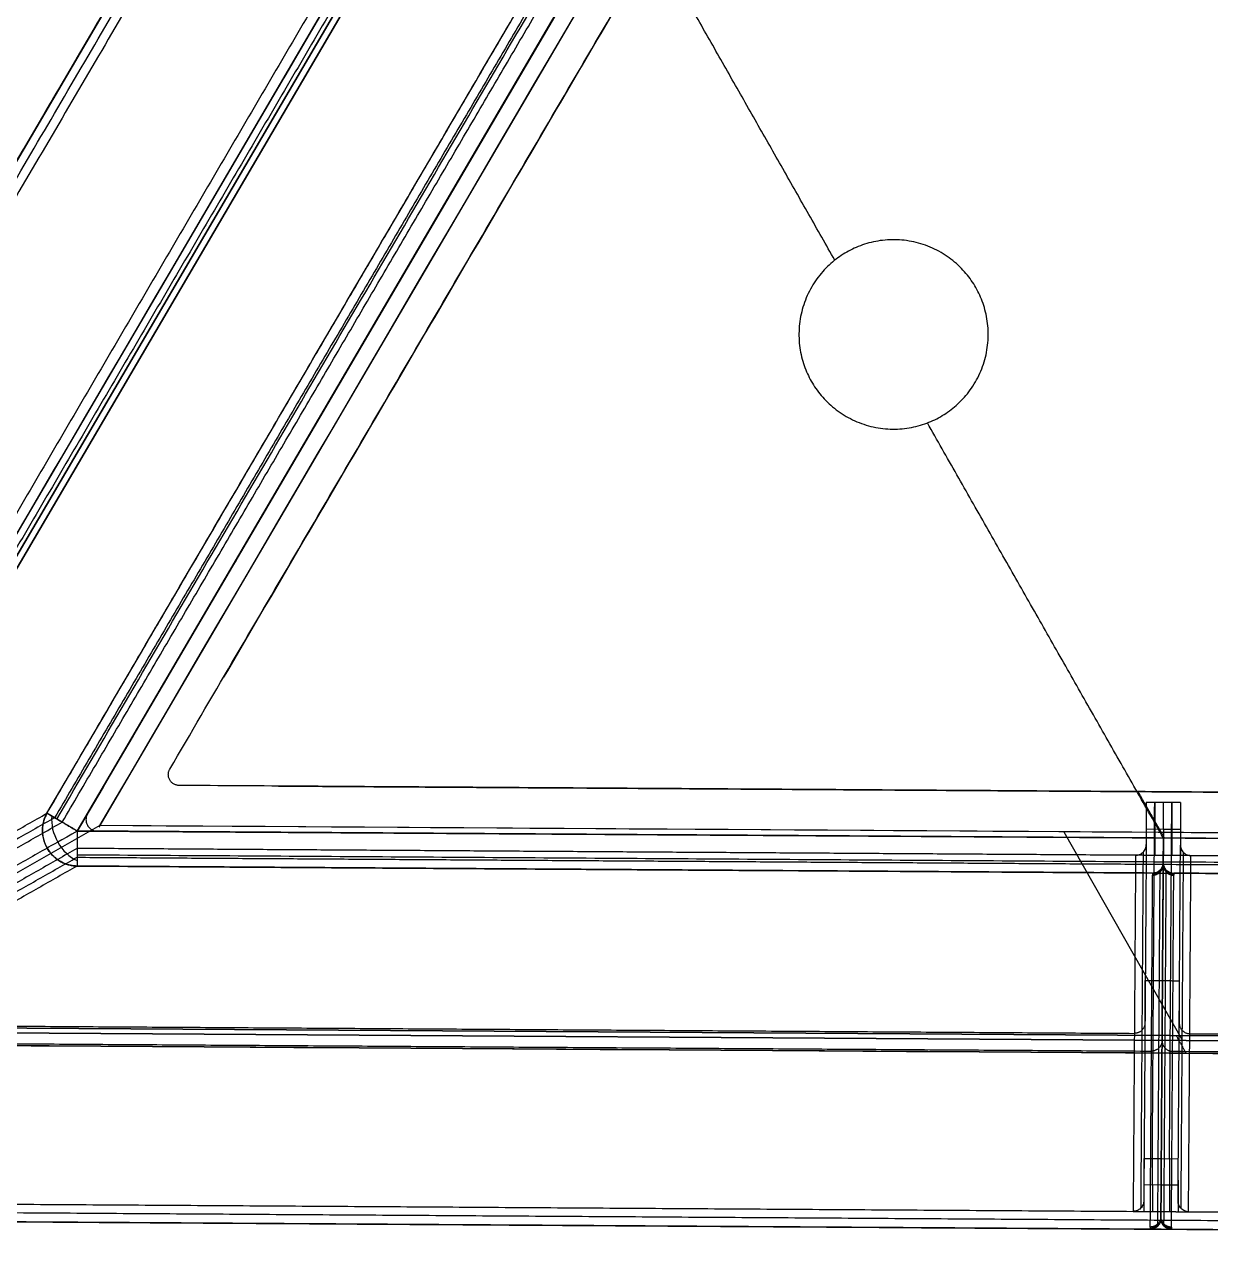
# Model space of a CAD drawing. Header units: millimetres. Extents: x -2321 to 1765, y -21 to 1587.
# Drawn here: x -2222 to -2033.9, y -21.1 to 171.6 of the extents above; entities that cross this region are included whole.
import ezdxf

# ---------------------------------------------------------------- set-up
doc = ezdxf.new("R2010")
doc.units = ezdxf.units.MM
doc.header["$MEASUREMENT"] = 0
doc.layers.add('Domyślny', color=7, linetype='Continuous', true_color=0x000000)

msp = doc.modelspace()

# ---------------------------------------------------------------- linework, layer by layer
at = {"layer": 'Domyślny'}
for p, q in [((-2266.45, 17.04, -447.58), (-2042.01, 400.03, -447.55)), ((-2266.45, 17.04, -419.67), (-2042.01, 400.03, -419.64)), ((-2042.01, 400.03, -433.59), (-2266.45, 17.04, -433.63)), ((-2263.28, 18.91, -719.62), (-2042.52, 395.63, -719.61)), ((-2263.28, 18.91, -716.87), (-2042.52, 395.63, -716.86)), ((-2042.52, 395.63, -718.24), (-2263.28, 18.91, -718.25)), ((-2039.5, 340.81, -1021.91), (-2213.56, 43.78, -1021.91)), ((-2039.5, 340.81, -1019.11), (-2213.56, 43.78, -1019.11)), ((-2213.56, 43.78, -1020.51), (-2039.5, 340.81, -1020.51)), ((-2041.12, 338.01, -1040.51), (-2211.92, 46.54, -1040.51)), ((-2041.12, 338.01, -1021.91), (-2211.92, 46.54, -1021.91)), ((-2211.92, 46.54, -1031.21), (-2041.12, 338.01, -1031.21)), ((-2044.16, 48.3, -1016.7), (-2044.15, 41.62, -1016.79)), ((-2042.8, 48.3, -1016.7), (-2042.79, 39.91, -1016.81)), ((-2041.45, 48.29, -1016.7), (-2041.44, 39.9, -1016.81)), ((-2041.45, 48.29, -1016.7), (-2041.44, 39.9, -1016.81)), ((-2040.09, 48.28, -1016.7), (-2040.08, 39.89, -1016.81)), ((-2038.73, 48.27, -1016.7), (-2038.73, 41.56, -1016.79)), ((-2215.94, 45.19, -1016.81), (-2218.36, 46.59, -1016.85)), ((-2211.92, 46.54, -1021.91), (-2211.92, 46.54, -1040.51)), ((-2263.31, 14.33, -719.62), (-2209.93, 44.69, -719.62)), ((-2263.31, 14.33, -716.87), (-2209.93, 44.69, -716.87)), ((-2209.97, 44.64, -719.62), (-2209.97, 44.64, -716.87)), ((-2213.56, 43.78, -1021.91), (-1869.29, 41.56, -1021.91)), ((-2213.56, 43.78, -1019.11), (-2213.56, 43.78, -1021.91)), ((-2213.56, 43.78, -1019.11), (-1869.29, 41.56, -1019.11)), ((-1869.29, 41.56, -1020.51), (-2213.56, 43.78, -1020.51)), ((-2210.33, 43.74, -1040.51), (-1872.51, 41.56, -1040.51)), ((-2210.33, 43.74, -1021.91), (-1872.51, 41.56, -1021.91)), ((-2210.33, 43.74, -1021.91), (-2210.33, 43.74, -1040.51)), ((-1872.51, 41.56, -1031.21), (-2210.33, 43.74, -1031.21)), ((-2057.2, 43.65, -719.62), (-2038.4, 10.59, -719.62)), ((-2057.2, 43.65, -716.87), (-2038.4, 10.59, -716.87)), ((-2041.43, 42.67, -1021.91), (-2041.43, 42.67, -1019.11)), ((-2041.42, 42.65, -1040.51), (-2041.42, 42.65, -1021.91)), ((-2213.59, 41.02, -1016.81), (-2213.6, 38.23, -1016.85)), ((-2044.15, 41.62, -1016.79), (-2044.15, 39.92, -1016.81)), ((-2038.73, 41.56, -1016.79), (-2038.73, 39.89, -1016.81)), ((-2041.46, 38.64, -1016.83), (-2041.46, 39.9, -1016.81)), ((-2044.35, 20.1, -719.5), (-2044.35, 13.41, -719.59)), ((-2041.64, 20.08, -719.5), (-2041.63, 11.69, -719.62)), ((-2041.64, 20.08, -719.5), (-2041.63, 11.69, -719.62)), ((-2038.93, 20.06, -719.5), (-2038.92, 13.35, -719.59)), ((-1822.74, 9.19, -719.62), (-2259.36, 12.02, -719.62)), ((-1822.74, 9.19, -716.87), (-2259.36, 12.02, -716.87)), ((-2259.36, 12.02, -718.25), (-1822.74, 9.19, -718.25)), ((-1818.58, 7.16, -447.59), (-2262.47, 10.04, -447.59)), ((-1818.58, 7.16, -419.67), (-2262.47, 10.04, -419.67)), ((-2262.47, 10.04, -433.63), (-1818.58, 7.16, -433.63)), ((-2044.54, -8.11, -422.31), (-2044.54, -14.8, -422.4)), ((-2043.19, -8.12, -422.31), (-2043.18, -16.5, -422.42)), ((-2041.83, -8.13, -422.31), (-2041.82, -16.51, -422.42)), ((-2041.83, -8.13, -422.31), (-2041.82, -16.51, -422.42)), ((-2040.48, -8.14, -422.31), (-2040.47, -16.52, -422.42)), ((-2039.12, -8.15, -422.31), (-2039.11, -14.86, -422.4)), ((-2044.54, -14.8, -422.4), (-2044.54, -16.5, -422.42)), ((-2039.11, -14.86, -422.4), (-2039.11, -16.53, -422.42)), ((-2041.83, -17.62, -422.44), (-2041.82, -16.51, -422.42))]:
    msp.add_line(p, q, dxfattribs=at)
at = {"layer": 'Domyślny', "extrusion": (-1.84856e-07, -2.86829e-05, 1)}
msp.add_lwpolyline([(-1762.35, -21.13), (-2038.71, 464.76), (-2321.29, -17.51)], close=True, dxfattribs=at)
at = {"layer": 'Domyślny', "extrusion": (7.37797e-06, -1.29721e-05, 1)}
msp.add_lwpolyline([(-1762.35, -21.13), (-2038.7, 464.77)], dxfattribs=at)
at = {"layer": 'Domyślny', "extrusion": (-1.25583e-05, -2.14328e-05, 1)}
msp.add_lwpolyline([(-2316.41, -9.16), (-2043.6, 456.42)], dxfattribs=at)
at = {"layer": 'Domyślny', "extrusion": (-4.0588e-05, -6.92615e-05, 1)}
for points in [[(-2264.21, 15.33), (-2039.46, 398.86)], [(-2039.46, 398.86), (-2264.21, 15.33)], [(-2264.21, 15.33), (-2039.46, 398.86)]]:
    msp.add_lwpolyline(points, dxfattribs=at)
at = {"layer": 'Domyślny', "extrusion": (3.7989e-05, -6.67965e-05, 1)}
for points in [[(-2036.52, 398.84), (-1816.76, 12.43)], [(-1816.76, 12.43), (-2036.52, 398.84)], [(-2036.52, 398.84), (-1816.76, 12.43)]]:
    msp.add_lwpolyline(points, dxfattribs=at)
at = {"layer": 'Domyślny', "extrusion": (-0.000198614, -0.000338926, 1)}
msp.add_lwpolyline([(-2210.11, 44.39), (-2040.52, 333.78)], dxfattribs=at)
at = {"layer": 'Domyślny', "extrusion": (0.000157388, -0.000276738, 1)}
msp.add_lwpolyline([(-2037.41, 333.81), (-1873.01, 44.73)], dxfattribs=at)
at = {"layer": 'Domyślny', "extrusion": (1, -6.1025e-05, 0.000642959)}
for points in [[(48.18, -1015.39), (-8.24, -420.99)], [(48.16, -1015.39), (-8.25, -421)], [(-12.43, -421.05), (43.99, -1015.44)], [(-12.45, -421.05), (43.97, -1015.44)]]:
    msp.add_lwpolyline(points, dxfattribs=at)
at = {"layer": 'Domyślny'}
for points in [[(-2041.45, 48.29), (-2044.16, 48.3)], [(-2038.73, 48.27), (-2041.45, 48.29)], [(-2044.15, 44.11), (-2041.44, 44.09)], [(-2041.44, 44.09), (-2038.73, 44.08)], [(-2044.54, -8.11), (-2041.83, -8.13)], [(-2041.83, -8.13), (-2039.12, -8.15)], [(-2041.83, -12.32), (-2044.54, -12.3)], [(-2039.12, -12.34), (-2041.83, -12.32)], [(-1772.02, -21.06), (-2311.62, -17.56)]]:
    msp.add_lwpolyline(points, dxfattribs=at)
at = {"layer": 'Domyślny', "extrusion": (1, -6.10254e-05, 0.000642961)}
for points in [[(-8.25, -421), (48.16, -1015.39)], [(-8.27, -421), (48.14, -1015.39)], [(43.97, -1015.44), (-12.45, -421.05)], [(43.95, -1015.45), (-12.46, -421.05)]]:
    msp.add_lwpolyline(points, dxfattribs=at)
at = {"layer": 'Domyślny', "extrusion": (-7.44699e-05, 4.82844e-07, 1)}
msp.add_lwpolyline([(-1874.62, 42.46), (-2210.02, 44.64)], dxfattribs=at)
at = {"layer": 'Domyślny', "extrusion": (1, -6.1044e-05, 0.000643158)}
msp.add_lwpolyline([(39.78, -1015.5), (-16.31, -424.51)], dxfattribs=at)
at = {"layer": 'Domyślny', "extrusion": (1, -6.10442e-05, 0.000643159)}
msp.add_lwpolyline([(-16.31, -424.51), (39.78, -1015.5)], dxfattribs=at)
at = {"layer": 'Domyślny', "extrusion": (-0.001748, 1.1585e-05, 0.999998)}
msp.add_lwpolyline([(-2043.21, 39.91), (-2043.22, 39.91)], dxfattribs=at)
at = {"layer": 'Domyślny', "extrusion": (-3.434e-06, 2.22659e-08, 1)}
for points in [[(-1818.25, 9.95), (-2262.76, 12.83)], [(-2262.76, 12.83), (-1818.25, 9.95)], [(-1818.25, 9.95), (-2262.76, 12.83)]]:
    msp.add_lwpolyline(points, dxfattribs=at)
at = {"layer": 'Domyślny', "extrusion": (1, -5.77595e-05, 0.00060855)}
for points in [[(-16.31, -424.58), (-16.63, -421.18)], [(-16.63, -421.18), (-16.31, -424.58)]]:
    msp.add_lwpolyline(points, dxfattribs=at)
at = {"layer": 'Domyślny', "extrusion": (-0.616623, -0.350708, 0.704826)}
msp.add_arc((-1132.41, -2061.87, 632.74), 5.56, 223.3746, 316.6253, dxfattribs=at)
msp.add_arc((-1132.41, -2061.87, 632.74), 5.56, 223.3746, 316.6253, dxfattribs=at)
at = {"layer": 'Domyślny', "extrusion": (-0.494387, 0.869242, 1.72324e-07)}
msp.add_arc((1902.48, -1016.32, 1132.41), 5.58, 270, 349.2514, dxfattribs=at)
msp.add_arc((1902.48, -1016.32, 1132.41), 5.58, 270, 349.2514, dxfattribs=at)
at = {"layer": 'Domyślny'}
for points, degree in [([(-2043.57, 456.45, -422.46), (-2180, 223.63, -422.46), (-2316.44, -9.19, -422.45)], 2), ([(-2043.57, 456.45, -422.46), (-2180, 223.63, -422.46), (-2316.44, -9.19, -422.45)], 2), ([(-2043.59, 456.43, -422.45), (-2180, 223.64, -422.46), (-2316.4, -9.15, -422.46)], 2), ([(-2043.59, 456.43, -419.66), (-2180, 223.64, -419.67), (-2316.4, -9.15, -419.67)], 2), ([(-2218.36, 46.59, -1016.85), (-2131.33, 195.11, -1016.85), (-2044.29, 343.62, -1016.85)], 2), ([(-2218.36, 46.59, -1016.85), (-2131.33, 195.11, -1016.85), (-2044.29, 343.62, -1016.85)], 2), ([(-2034.67, 343.56, -1016.85), (-1949.57, 193.93, -1016.85), (-1864.46, 44.3, -1016.85)], 2), ([(-2034.67, 343.56, -1016.85), (-1949.57, 193.93, -1016.85), (-1864.46, 44.3, -1016.85)], 2), ([(-2216.8, 45.68, -1020.45), (-2129.77, 194.2, -1020.45), (-2042.74, 342.71, -1020.45)], 2), ([(-2216.8, 45.68, -1020.45), (-2129.77, 194.2, -1020.45), (-2042.74, 342.71, -1020.45)], 2), ([(-1866.03, 43.41, -1020.45), (-1951.13, 193.04, -1020.45), (-2036.23, 342.67, -1020.45)], 2), ([(-1866.03, 43.41, -1020.45), (-1951.13, 193.04, -1020.45), (-2036.23, 342.67, -1020.45)], 2), ([(-2039.5, 340.81, -1021.91), (-2126.53, 192.3, -1021.91), (-2213.56, 43.78, -1021.91)], 2), ([(-2039.5, 340.81, -1021.91), (-2126.53, 192.3, -1021.91), (-2213.56, 43.78, -1021.91)], 2), ([(-1869.29, 41.56, -1021.91), (-1954.4, 191.19, -1021.91), (-2039.5, 340.81, -1021.91)], 2), ([(-1869.29, 41.56, -1021.91), (-1954.4, 191.19, -1021.91), (-2039.5, 340.81, -1021.91)], 2), ([(-2209.97, 44.64, -719.62), (-2153.44, 141.1, -719.62), (-2096.91, 237.56, -719.62), (-2040.38, 334.02, -719.61)], 3), ([(-2209.97, 44.64, -716.87), (-2153.44, 141.1, -716.87), (-2096.91, 237.56, -716.87), (-2040.38, 334.02, -716.86)], 3), ([(-2198.89, 53.6, -1040.51), (-2119.65, 188.84, -1040.51), (-2040.4, 324.07, -1040.51)], 2), ([(-2198.89, 53.6, -1021.91), (-2119.65, 188.84, -1021.91), (-2040.4, 324.07, -1021.91)], 2), ([(-2040.4, 324.07, -1040.51), (-2115.38, 196.12, -1040.51), (-2190.36, 68.17, -1040.51)], 2), ([(-2037.41, 324.05, -1040.51), (-1959.91, 187.8, -1040.51), (-1882.42, 51.56, -1040.51)], 2), ([(-2037.41, 324.05, -1021.91), (-1959.91, 187.8, -1021.91), (-1882.42, 51.56, -1021.91)], 2), ([(-1882.42, 51.56, -1040.51), (-1959.91, 187.8, -1040.51), (-2037.41, 324.05, -1040.51)], 2), ([(-2180.85, 222.19, -422.46), (-2248.64, 106.5, -422.45), (-2316.44, -9.19, -422.45)], 2), ([(-2315.23, -9.89, -422.43), (-2247.02, 106.51, -422.44), (-2178.81, 222.91, -422.44)], 2), ([(-2179.8, 218.46, -422.42), (-2246.91, 103.93, -422.42), (-2314.02, -10.59, -422.41)], 2), ([(-2156.51, 207.93, -719.65), (-2211.95, 113.31, -719.65), (-2267.4, 18.7, -719.65)], 2), ([(-2155.47, 204.19, -719.62), (-2210.23, 110.74, -719.61), (-2264.98, 17.3, -719.61)], 2), ([(-2218.36, 46.59, -1016.85), (-2175.27, 120.13, -1016.85), (-2132.17, 193.66, -1016.85)], 2), ([(-2130.14, 194.38, -1016.83), (-2173.64, 120.14, -1016.83), (-2217.15, 45.89, -1016.83)], 2), ([(-2093.5, 134.21, -1021.91), (-2110.01, 163.26, -1021.91), (-2126.53, 192.3, -1021.91)], 2), ([(-2093.5, 134.21, -1019.11), (-2110.01, 163.26, -1019.11), (-2126.53, 192.3, -1019.11)], 2), ([(-2215.94, 45.19, -1016.81), (-2173.54, 117.55, -1016.81), (-2131.14, 189.91, -1016.81)], 2), ([(-2091.61, 135.49, -1021.91), (-2091.61, 135.49, -1020.51), (-2091.61, 135.49, -1019.11)], 2), ([(-2071.15, 129.87, -1021.91), (-2071.15, 129.87, -1020.51), (-2071.15, 129.87, -1019.11)], 2), ([(-2097.23, 115.03, -1021.91), (-2097.23, 115.03, -1020.51), (-2097.23, 115.03, -1019.11)], 2), ([(-2041.43, 42.67, -1021.91), (-2060.13, 75.55, -1021.91), (-2078.84, 108.44, -1021.91)], 2), ([(-2041.43, 42.67, -1019.11), (-2060.13, 75.55, -1019.11), (-2078.84, 108.44, -1019.11)], 2), ([(-2076.77, 109.41, -1021.91), (-2076.77, 109.41, -1020.51), (-2076.77, 109.41, -1019.11)], 2), ([(-2198.89, 53.6, -1040.51), (-2198.89, 53.6, -1031.21), (-2198.89, 53.6, -1021.91)], 2), ([(-2198.9, 51.88, -1040.51), (-2198.9, 51.88, -1031.21), (-2198.9, 51.88, -1021.91)], 2), ([(-1883.93, 48.98, -1040.51), (-2040.67, 49.99, -1040.51), (-2197.41, 51, -1040.51)], 2), ([(-1883.93, 48.98, -1021.91), (-2040.67, 49.99, -1021.91), (-2197.41, 51, -1021.91)], 2), ([(-2197.41, 51, -1040.51), (-2197.41, 51, -1031.21), (-2197.41, 51, -1021.91)], 2), ([(-2181.67, 50.9, -1040.51), (-2032.8, 49.94, -1040.51), (-1883.93, 48.98, -1040.51)], 2), ([(-2041.25, 42.65, -1040.51), (-2043.34, 46.33, -1040.51), (-2045.44, 50.02, -1040.51)], 2), ([(-2041.25, 42.65, -1021.91), (-2043.34, 46.33, -1021.91), (-2045.44, 50.02, -1021.91)], 2), ([(-2043.18, -8.12, -422.31), (-2043, 20.09, -719.5), (-2042.81, 48.3, -1016.7)], 2), ([(-2040.67, 49.99, -1040.51), (-2040.67, 49.99, -1031.21), (-2040.67, 49.99, -1021.91)], 2), ([(-2040.47, -8.14, -422.31), (-2040.28, 20.07, -719.5), (-2040.1, 48.28, -1016.7)], 2), ([(-2316.44, -9.19, -422.46), (-2267.4, 18.7, -719.66), (-2218.36, 46.59, -1016.85)], 2), ([(-2316.44, -9.19, -422.45), (-2267.4, 18.7, -719.65), (-2218.36, 46.59, -1016.85)], 2), ([(-2217.15, 45.89, -1016.83), (-2266.19, 18, -719.63), (-2315.23, -9.89, -422.43)], 2), ([(-2314.02, -10.59, -422.41), (-2264.98, 17.3, -719.61), (-2215.94, 45.19, -1016.81)], 2), ([(-2211.93, 44.68, -1021.91), (-2211.93, 44.68, -1031.21), (-2211.93, 44.68, -1040.51)], 2), ([(-1869.29, 41.56, -1021.91), (-2041.43, 42.67, -1021.91), (-2213.56, 43.78, -1021.91)], 2), ([(-1869.29, 41.56, -1021.91), (-2041.43, 42.67, -1021.91), (-2213.56, 43.78, -1021.91)], 2), ([(-2218.33, 41.07, -1017.36), (-2267.37, 13.18, -720.17), (-2316.41, -14.71, -422.98)], 2), ([(-2213.59, 41.02, -1016.81), (-2262.63, 13.12, -719.62), (-2311.67, -14.77, -422.43)], 2), ([(-2045.84, 39.93, -1016.81), (-2129.72, 40.47, -1016.81), (-2213.59, 41.02, -1016.81)], 2), ([(-2044.15, 41.62, -1016.79), (-2044.35, 13.41, -719.59), (-2044.54, -14.8, -422.4)], 2), ([(-2039.11, -14.86, -422.4), (-2038.92, 13.35, -719.59), (-2038.73, 41.56, -1016.79)], 2), ([(-2311.67, -16.16, -422.45), (-2262.64, 11.73, -719.64), (-2213.6, 39.62, -1016.83)], 2), ([(-2213.6, 39.62, -1016.83), (-2127.54, 39.06, -1016.83), (-2041.48, 38.51, -1016.83)], 2), ([(-2213.59, 40.03, -1020.45), (-2041.45, 38.91, -1020.45), (-1869.32, 37.8, -1020.45)], 2), ([(-2213.59, 40.03, -1020.45), (-2041.45, 38.91, -1020.45), (-1869.32, 37.8, -1020.45)], 2), ([(-2045.84, 39.93, -1016.81), (-2046.03, 11.72, -719.62), (-2046.23, -16.48, -422.42)], 2), ([(-2044.15, 39.92, -1016.81), (-2045, 39.93, -1016.81), (-2045.84, 39.93, -1016.81)], 2), ([(-2041.45, 39.9, -1016.81), (-2042.8, 39.91, -1016.81), (-2044.15, 39.92, -1016.81)], 2), ([(-2041.45, 39.56, -1013.16), (-2041.64, 11.68, -719.49), (-2041.82, -16.19, -425.82)], 2), ([(-2041.82, -16.19, -425.82), (-2041.64, 11.68, -719.49), (-2041.45, 39.56, -1013.16)], 2), ([(-2041.46, 38.45, -1013.18), (-2041.45, 39, -1013.17), (-2041.45, 39.56, -1013.16)], 2), ([(-2041.46, 38.45, -1013.18), (-2041.45, 39, -1013.17), (-2041.45, 39.56, -1013.16)], 2), ([(-2041.45, 38.79, -1016.83), (-2041.45, 38.62, -1015), (-2041.46, 38.45, -1013.18)], 2), ([(-2041.45, 38.79, -1016.83), (-2041.45, 38.62, -1015), (-2041.46, 38.45, -1013.18)], 2), ([(-2041.45, 39.9, -1016.81), (-2041.45, 39.35, -1016.82), (-2041.45, 38.79, -1016.83)], 2), ([(-2041.45, 39.9, -1016.81), (-2041.45, 39.73, -1014.99), (-2041.45, 39.56, -1013.16)], 2), ([(-2041.44, 39.9, -1016.81), (-2041.44, 39.9, -1016.81), (-2041.45, 39.9, -1016.81)], 2), ([(-2041.45, 39.9, -1016.81), (-2041.45, 39.35, -1016.82), (-2041.45, 38.79, -1016.83)], 2), ([(-2041.45, 39.56, -1013.16), (-2041.45, 39.73, -1014.99), (-2041.45, 39.9, -1016.81)], 2), ([(-2038.73, 39.89, -1016.81), (-2040.08, 39.89, -1016.81), (-2041.44, 39.9, -1016.81)], 2), ([(-2037.06, 39.87, -1016.81), (-2037.89, 39.88, -1016.81), (-2038.73, 39.89, -1016.81)], 2), ([(-2037.45, -16.54, -422.42), (-2037.25, 11.67, -719.62), (-2037.06, 39.87, -1016.81)], 2), ([(-1869.33, 38.79, -1016.81), (-1953.19, 39.33, -1016.81), (-2037.06, 39.87, -1016.81)], 2), ([(-2213.6, 38.23, -1016.85), (-2262.64, 10.33, -719.66), (-2311.68, -17.56, -422.46)], 2), ([(-2213.6, 38.23, -1016.85), (-2262.64, 10.33, -719.66), (-2311.68, -17.56, -422.46)], 2), ([(-2213.6, 38.23, -1016.85), (-2041.46, 37.11, -1016.85), (-1869.33, 36, -1016.85)], 2), ([(-2213.6, 38.23, -1016.85), (-2041.46, 37.11, -1016.85), (-1869.33, 36, -1016.85)], 2), ([(-2043.14, 37.12, -1016.85), (-2128.37, 37.67, -1016.85), (-2213.6, 38.23, -1016.85)], 2), ([(-2043.51, -18.96, -426), (-2043.33, 8.92, -719.67), (-2043.14, 36.79, -1013.33)], 2), ([(-2043.14, 37.12, -1016.85), (-2043.14, 36.96, -1015.09), (-2043.14, 36.79, -1013.33)], 2), ([(-2041.82, -17.31, -425.84), (-2041.64, 10.57, -719.51), (-2041.46, 38.45, -1013.18)], 2), ([(-2041.82, -17.29, -425.84), (-2041.64, 10.58, -719.51), (-2041.46, 38.45, -1013.18)], 2), ([(-2041.43, 38.51, -1016.83), (-1955.38, 37.95, -1016.83), (-1869.33, 37.39, -1016.83)], 2), ([(-2040.16, -18.98, -426), (-2039.97, 8.89, -719.67), (-2039.79, 36.77, -1013.33)], 2), ([(-1869.33, 36, -1016.85), (-1954.56, 36.55, -1016.85), (-2039.79, 37.1, -1016.85)], 2), ([(-2039.79, 37.1, -1016.85), (-2039.79, 36.93, -1015.09), (-2039.79, 36.77, -1013.33)], 2), ([(-2044.35, 20.1, -719.5), (-2043, 20.09, -719.5), (-2041.64, 20.08, -719.5)], 2), ([(-2041.64, 20.08, -719.5), (-2040.28, 20.07, -719.5), (-2038.93, 20.06, -719.5)], 2), ([(-2262.63, 13.12, -719.62), (-2154.33, 12.42, -719.62), (-2046.03, 11.72, -719.62)], 2), ([(-2041.64, 10.91, -723.03), (-2041.64, 11.46, -723.03), (-2041.63, 12.02, -723.02)], 2), ([(-2041.64, 10.91, -723.03), (-2041.64, 11.47, -723.03), (-2041.63, 12.02, -723.02)], 2), ([(-2041.64, 11.69, -719.62), (-2041.63, 11.69, -719.62), (-2041.63, 11.69, -719.62)], 2), ([(-2041.64, 11.69, -719.62), (-2041.63, 11.69, -719.62), (-2041.63, 11.69, -719.62)], 2), ([(-2037.25, 11.67, -719.62), (-1928.95, 10.97, -719.62), (-1820.65, 10.27, -719.61)], 2), ([(-2262.64, 10.33, -719.66), (-2152.98, 9.62, -719.66), (-2043.33, 8.91, -719.65)], 2), ([(-2039.42, 11.39, -447.58), (-2038.63, 9.98, -447.59), (-2037.83, 8.58, -447.59)], 2), ([(-2039.42, 11.39, -419.67), (-2038.63, 9.98, -419.67), (-2037.83, 8.58, -419.67)], 2), ([(-2039.97, 8.89, -719.65), (-1930.32, 8.18, -719.65), (-1820.66, 7.47, -719.65)], 2), ([(-2311.67, -14.77, -422.43), (-2178.95, -15.63, -422.42), (-2046.23, -16.48, -422.42)], 2), ([(-2041.85, -17.91, -422.44), (-2176.76, -17.04, -422.44), (-2311.67, -16.16, -422.45)], 2), ([(-2046.23, -16.48, -422.42), (-2045.38, -16.49, -422.42), (-2044.54, -16.5, -422.42)], 2), ([(-2044.54, -16.5, -422.42), (-2043.18, -16.5, -422.42), (-2041.82, -16.51, -422.42)], 2), ([(-2041.83, -17.63, -422.44), (-2041.83, -17.07, -422.43), (-2041.82, -16.51, -422.42)], 2), ([(-2041.83, -17.61, -422.44), (-2041.83, -17.06, -422.43), (-2041.82, -16.51, -422.42)], 2), ([(-2041.82, -17.29, -425.84), (-2041.83, -17.45, -424.14), (-2041.83, -17.61, -422.44)], 2), ([(-2041.82, -17.31, -425.84), (-2041.83, -17.47, -424.14), (-2041.83, -17.63, -422.44)], 2), ([(-2041.82, -16.19, -425.82), (-2041.82, -16.75, -425.83), (-2041.82, -17.31, -425.84)], 2), ([(-2041.82, -16.19, -425.82), (-2041.82, -16.74, -425.83), (-2041.82, -17.29, -425.84)], 2), ([(-2041.82, -16.51, -422.42), (-2040.47, -16.52, -422.42), (-2039.11, -16.53, -422.42)], 2), ([(-2039.11, -16.53, -422.42), (-2038.28, -16.54, -422.42), (-2037.45, -16.54, -422.42)], 2), ([(-2037.45, -16.54, -422.42), (-1904.71, -17.4, -422.42), (-1771.98, -18.26, -422.41)], 2), ([(-2311.68, -17.56, -422.46), (-2041.83, -19.3, -422.46), (-1771.98, -21.05, -422.45)], 2), ([(-2311.68, -17.56, -422.46), (-2177.6, -18.43, -422.46), (-2043.51, -19.29, -422.46)], 2), ([(-2311.62, -17.56, -422.47), (-2041.82, -19.31, -422.47), (-1772.02, -21.06, -422.47)], 2), ([(-2311.62, -17.56, -419.67), (-2041.82, -19.31, -419.67), (-1772.02, -21.06, -419.67)], 2), ([(-2043.51, -18.96, -426), (-2043.51, -19.07, -424.82), (-2043.51, -19.18, -423.64), (-2043.51, -19.29, -422.46)], 3), ([(-1771.98, -19.65, -422.43), (-1906.89, -18.78, -422.44), (-2041.8, -17.91, -422.44)], 2), ([(-2040.16, -18.98, -426), (-2040.16, -19.15, -424.23), (-2040.16, -19.31, -422.46)], 2), ([(-2040.16, -19.31, -422.46), (-1906.07, -20.18, -422.45), (-1771.98, -21.05, -422.45)], 2)]:
    msp.add_open_spline(points, degree=degree, dxfattribs=at)
for points, knots in [([(-2033.95, 399.98, -422.45), (-1960.8, 271.36, -422.46), (-1887.65, 142.73, -422.46), (-1814.5, 14.11, -422.46), (-1814.1, 13.4, -422.46), (-1813.89, 12.6, -422.46), (-1813.9, 10.96, -422.46), (-1814.12, 10.16, -422.46), (-1814.53, 9.46, -422.46), (-1815.37, 8.02, -422.46), (-1816.91, 7.15, -422.46), (-1818.58, 7.16, -422.46), (-1966.54, 8.12, -422.46), (-2114.5, 9.08, -422.46), (-2262.47, 10.04, -422.46), (-2263.28, 10.04, -422.46), (-2264.08, 10.26, -422.46), (-2265.49, 11.09, -422.46), (-2266.08, 11.68, -422.46), (-2266.48, 12.39, -422.46), (-2266.88, 13.1, -422.46), (-2267.09, 13.9, -422.46), (-2267.08, 15.54, -422.46), (-2266.86, 16.34, -422.46), (-2266.45, 17.04, -422.46), (-2191.64, 144.7, -422.46), (-2116.82, 272.37, -422.46), (-2042.01, 400.03, -422.45), (-2041.17, 401.47, -422.45), (-2039.63, 402.34, -422.45), (-2037.97, 402.33, -422.45), (-2037.15, 402.33, -422.45), (-2036.35, 402.11, -422.45), (-2034.94, 401.28, -422.45), (-2034.36, 400.69, -422.45), (-2033.95, 399.98, -422.45)], [0, 0, 0, 0, 477.078675, 477.078675, 477.078675, 479.726666, 479.726666, 482.374658, 482.374658, 482.374658, 487.853277, 487.853277, 487.853277, 964.922746, 964.922746, 964.922746, 967.570733, 967.570733, 970.218721, 970.218721, 970.218721, 972.866708, 972.866708, 975.514695, 975.514695, 975.514695, 1452.592596, 1452.592596, 1452.592596, 1458.071303, 1458.071303, 1458.071303, 1460.719334, 1460.719334, 1463.367365, 1463.367365, 1463.367365, 1463.367365]), ([(-2033.95, 399.98, -419.66), (-1960.8, 271.36, -419.67), (-1887.65, 142.73, -419.67), (-1814.5, 14.11, -419.67), (-1814.1, 13.4, -419.67), (-1813.89, 12.6, -419.67), (-1813.9, 10.96, -419.67), (-1814.12, 10.16, -419.67), (-1814.53, 9.46, -419.67), (-1815.37, 8.02, -419.67), (-1816.91, 7.15, -419.67), (-1818.58, 7.16, -419.67), (-1966.54, 8.12, -419.67), (-2114.5, 9.08, -419.67), (-2262.47, 10.04, -419.67), (-2263.28, 10.04, -419.67), (-2264.08, 10.26, -419.67), (-2265.49, 11.09, -419.67), (-2266.08, 11.68, -419.67), (-2266.48, 12.39, -419.67), (-2266.88, 13.1, -419.67), (-2267.09, 13.9, -419.67), (-2267.08, 15.54, -419.67), (-2266.86, 16.34, -419.67), (-2266.45, 17.04, -419.67), (-2191.64, 144.7, -419.67), (-2116.82, 272.37, -419.67), (-2042.01, 400.03, -419.66), (-2041.17, 401.47, -419.66), (-2039.63, 402.34, -419.66), (-2037.97, 402.33, -419.66), (-2037.15, 402.33, -419.66), (-2036.35, 402.11, -419.66), (-2034.94, 401.28, -419.66), (-2034.36, 400.69, -419.66), (-2033.95, 399.98, -419.66)], [0, 0, 0, 0, 477.078675, 477.078675, 477.078675, 479.726666, 479.726666, 482.374658, 482.374658, 482.374658, 487.853277, 487.853277, 487.853277, 964.922746, 964.922746, 964.922746, 967.570733, 967.570733, 970.218721, 970.218721, 970.218721, 972.866708, 972.866708, 975.514695, 975.514695, 975.514695, 1452.592596, 1452.592596, 1452.592596, 1458.071303, 1458.071303, 1458.071303, 1460.719334, 1460.719334, 1463.367365, 1463.367365, 1463.367365, 1463.367365]), ([(-2040.38, 334.02, -719.61), (-2040.08, 334.53, -719.61), (-2039.54, 334.84, -719.61), (-2038.95, 334.84, -719.61), (-2038.66, 334.84, -719.61), (-2038.37, 334.76, -719.61), (-2037.87, 334.47, -719.61), (-2037.67, 334.26, -719.61), (-2037.52, 334, -719.61), (-1982.72, 237.64, -719.62), (-1927.92, 141.29, -719.62), (-1873.12, 44.93, -719.62), (-1872.98, 44.67, -719.62), (-1872.9, 44.39, -719.62), (-1872.9, 43.81, -719.62), (-1872.98, 43.53, -719.62), (-1873.13, 43.28, -719.62), (-1873.43, 42.77, -719.62), (-1873.97, 42.46, -719.62), (-1874.56, 42.46, -719.62), (-1986.36, 43.19, -719.62), (-2098.16, 43.91, -719.62), (-2209.97, 44.64, -719.62)], [0, 0, 0, 0, 3.287221, 3.287221, 3.287221, 4.876039, 4.876039, 6.464856, 6.464856, 6.464856, 611.297422, 611.297422, 611.297422, 612.886218, 612.886218, 614.475014, 614.475014, 614.475014, 617.762189, 617.762189, 617.762189, 1227.779562, 1227.779562, 1227.779562, 1227.779562]), ([(-2040.38, 334.02, -716.86), (-2040.08, 334.53, -716.86), (-2039.54, 334.84, -716.86), (-2038.95, 334.84, -716.86), (-2038.66, 334.84, -716.86), (-2038.37, 334.76, -716.86), (-2037.87, 334.47, -716.86), (-2037.67, 334.26, -716.86), (-2037.52, 334, -716.86), (-1982.72, 237.64, -716.87), (-1927.92, 141.29, -716.87), (-1873.12, 44.93, -716.87), (-1872.98, 44.67, -716.87), (-1872.9, 44.39, -716.87), (-1872.9, 43.81, -716.87), (-1872.98, 43.53, -716.87), (-1873.13, 43.28, -716.87), (-1873.43, 42.77, -716.87), (-1873.97, 42.46, -716.87), (-1874.56, 42.46, -716.87), (-1986.36, 43.19, -716.87), (-2098.16, 43.91, -716.87), (-2209.97, 44.64, -716.87)], [0, 0, 0, 0, 3.287221, 3.287221, 3.287221, 4.876038, 4.876038, 6.464855, 6.464855, 6.464855, 611.29735, 611.29735, 611.29735, 612.886146, 612.886146, 614.474942, 614.474942, 614.474942, 617.762116, 617.762116, 617.762116, 1227.779562, 1227.779562, 1227.779562, 1227.779562]), ([(-2213.6, 38.23, -1016.85), (-2213.93, 38.23, -1016.9), (-2214.27, 38.27, -1016.96), (-2214.98, 38.42, -1017.06), (-2215.35, 38.54, -1017.11), (-2215.93, 38.79, -1017.18), (-2216.12, 38.9, -1017.2), (-2216.53, 39.14, -1017.25), (-2216.74, 39.28, -1017.27), (-2217.18, 39.64, -1017.31), (-2217.4, 39.84, -1017.33), (-2217.87, 40.37, -1017.35), (-2218.11, 40.69, -1017.36), (-2218.55, 41.46, -1017.36), (-2218.7, 41.83, -1017.35), (-2218.91, 42.5, -1017.33), (-2218.98, 42.8, -1017.31), (-2219.05, 43.35, -1017.27), (-2219.07, 43.6, -1017.25), (-2219.07, 44.08, -1017.2), (-2219.06, 44.3, -1017.18), (-2218.99, 44.93, -1017.11), (-2218.9, 45.3, -1017.06), (-2218.66, 45.99, -1016.96), (-2218.52, 46.3, -1016.9), (-2218.36, 46.59, -1016.85)], [0, 0, 0, 0, 1.563443, 1.563443, 3.125933, 3.125933, 3.907524, 3.907524, 4.689115, 4.689115, 5.463054, 5.463054, 6.236993, 6.236993, 7.010799, 7.010799, 7.784606, 7.784606, 8.566293, 8.566293, 9.34798, 9.34798, 10.910195, 10.910195, 12.473989, 12.473989, 12.473989, 12.473989]), ([(-2213.6, 38.23, -1016.85), (-2213.93, 38.23, -1016.9), (-2214.27, 38.27, -1016.96), (-2214.98, 38.42, -1017.06), (-2215.35, 38.54, -1017.11), (-2215.93, 38.79, -1017.18), (-2216.12, 38.9, -1017.2), (-2216.53, 39.14, -1017.25), (-2216.74, 39.28, -1017.27), (-2217.18, 39.64, -1017.31), (-2217.4, 39.84, -1017.33), (-2217.87, 40.37, -1017.35), (-2218.11, 40.69, -1017.36), (-2218.55, 41.46, -1017.36), (-2218.7, 41.83, -1017.35), (-2218.91, 42.5, -1017.33), (-2218.98, 42.8, -1017.31), (-2219.05, 43.35, -1017.27), (-2219.07, 43.6, -1017.25), (-2219.07, 44.08, -1017.2), (-2219.06, 44.3, -1017.18), (-2218.99, 44.93, -1017.11), (-2218.9, 45.3, -1017.06), (-2218.66, 45.99, -1016.96), (-2218.52, 46.3, -1016.9), (-2218.36, 46.59, -1016.85)], [0, 0, 0, 0, 1.563443, 1.563443, 3.125933, 3.125933, 3.907524, 3.907524, 4.689115, 4.689115, 5.463054, 5.463054, 6.236993, 6.236993, 7.010799, 7.010799, 7.784606, 7.784606, 8.566293, 8.566293, 9.34798, 9.34798, 10.910195, 10.910195, 12.473989, 12.473989, 12.473989, 12.473989]), ([(-2218.36, 46.59, -1016.85), (-2218.3, 46.56, -1017.5), (-2218.15, 46.47, -1018.13), (-2217.68, 46.2, -1019.28), (-2217.36, 46.01, -1019.81), (-2216.57, 45.55, -1020.73), (-2216.1, 45.27, -1021.12), (-2215.27, 44.78, -1021.56), (-2214.97, 44.61, -1021.68), (-2214.32, 44.22, -1021.85), (-2213.97, 44.02, -1021.91), (-2213.56, 43.78, -1021.91)], [0, 0, 0, 0, 2.214169, 2.214169, 4.428341, 4.428341, 6.642557, 6.642557, 7.749995, 7.749995, 8.856987, 8.856987, 8.856987, 8.856987]), ([(-2218.36, 46.59, -1016.85), (-2218.3, 46.56, -1017.5), (-2218.15, 46.47, -1018.13), (-2217.68, 46.2, -1019.28), (-2217.36, 46.01, -1019.81), (-2216.57, 45.55, -1020.73), (-2216.1, 45.27, -1021.12), (-2215.27, 44.78, -1021.56), (-2214.97, 44.61, -1021.68), (-2214.32, 44.22, -1021.85), (-2213.97, 44.02, -1021.91), (-2213.56, 43.78, -1021.91)], [0, 0, 0, 0, 2.214169, 2.214169, 4.428341, 4.428341, 6.642557, 6.642557, 7.749995, 7.749995, 8.856987, 8.856987, 8.856987, 8.856987]), ([(-2213.56, 43.78, -1021.91), (-2213.57, 43.32, -1021.91), (-2213.57, 42.91, -1021.85), (-2213.57, 42.15, -1021.68), (-2213.58, 41.81, -1021.56), (-2213.58, 40.84, -1021.12), (-2213.59, 40.3, -1020.73), (-2213.59, 39.38, -1019.81), (-2213.59, 39.01, -1019.28), (-2213.6, 38.46, -1018.13), (-2213.6, 38.29, -1017.5), (-2213.6, 38.23, -1016.85)], [0, 0, 0, 0, 1.106882, 1.106882, 2.214383, 2.214383, 4.428631, 4.428631, 6.642814, 6.642814, 8.856987, 8.856987, 8.856987, 8.856987]), ([(-2213.56, 43.78, -1021.91), (-2213.57, 43.32, -1021.91), (-2213.57, 42.91, -1021.85), (-2213.57, 42.15, -1021.68), (-2213.58, 41.81, -1021.56), (-2213.58, 40.84, -1021.12), (-2213.59, 40.3, -1020.73), (-2213.59, 39.38, -1019.81), (-2213.59, 39.01, -1019.28), (-2213.6, 38.46, -1018.13), (-2213.6, 38.29, -1017.5), (-2213.6, 38.23, -1016.85)], [0, 0, 0, 0, 1.106882, 1.106882, 2.214383, 2.214383, 4.428631, 4.428631, 6.642814, 6.642814, 8.856987, 8.856987, 8.856987, 8.856987]), ([(-2045.84, 39.93, -1016.81), (-2045.64, 39.93, -1016.82), (-2045.43, 39.97, -1016.83), (-2045.12, 40.09, -1016.84), (-2045.01, 40.14, -1016.84), (-2044.82, 40.27, -1016.84), (-2044.73, 40.34, -1016.84), (-2044.56, 40.51, -1016.83), (-2044.49, 40.6, -1016.83), (-2044.36, 40.79, -1016.82), (-2044.31, 40.89, -1016.82), (-2044.19, 41.2, -1016.81), (-2044.15, 41.42, -1016.8), (-2044.15, 41.62, -1016.79)], [0, 0, 0, 0, 1.185258, 1.185258, 1.777887, 1.777887, 2.370516, 2.370516, 2.963145, 2.963145, 3.555774, 3.555774, 4.741033, 4.741033, 4.741033, 4.741033]), ([(-2038.73, 41.56, -1016.79), (-2038.73, 41.36, -1016.8), (-2038.69, 41.15, -1016.81), (-2038.57, 40.84, -1016.82), (-2038.52, 40.74, -1016.82), (-2038.39, 40.55, -1016.83), (-2038.32, 40.45, -1016.83), (-2038.16, 40.29, -1016.84), (-2038.07, 40.22, -1016.84), (-2037.88, 40.09, -1016.84), (-2037.78, 40.04, -1016.84), (-2037.47, 39.91, -1016.83), (-2037.26, 39.88, -1016.82), (-2037.06, 39.87, -1016.81)], [0, 0, 0, 0, 1.174096, 1.174096, 1.761144, 1.761144, 2.348192, 2.348192, 2.93524, 2.93524, 3.522288, 3.522288, 4.696384, 4.696384, 4.696384, 4.696384]), ([(-2043.14, 37.12, -1016.85), (-2043.09, 37.12, -1016.85), (-2043, 37.13, -1016.85), (-2042.85, 37.14, -1016.85), (-2042.71, 37.18, -1016.85), (-2042.56, 37.22, -1016.85), (-2042.41, 37.28, -1016.85), (-2042.27, 37.36, -1016.85), (-2042.14, 37.45, -1016.85), (-2042.01, 37.55, -1016.84), (-2041.89, 37.66, -1016.84), (-2041.79, 37.79, -1016.84), (-2041.7, 37.92, -1016.84), (-2041.62, 38.07, -1016.84), (-2041.56, 38.21, -1016.84), (-2041.51, 38.36, -1016.83), (-2041.48, 38.5, -1016.83), (-2041.46, 38.65, -1016.83), (-2041.45, 38.75, -1016.83), (-2041.45, 38.79, -1016.83)], [0, 0, 0, 0, 0.25372, 0.515539, 0.784819, 1.060771, 1.342452, 1.62878, 1.918551, 2.210468, 2.50317, 2.795272, 3.085406, 3.372252, 3.654581, 3.931277, 4.201365, 4.46402, 4.718576, 4.718576, 4.718576, 4.718576]), ([(-2041.45, 38.79, -1016.83), (-2041.45, 38.75, -1016.83), (-2041.45, 38.65, -1016.83), (-2041.43, 38.5, -1016.83), (-2041.4, 38.36, -1016.83), (-2041.36, 38.21, -1016.84), (-2041.3, 38.06, -1016.84), (-2041.22, 37.92, -1016.84), (-2041.13, 37.79, -1016.84), (-2041.03, 37.66, -1016.84), (-2040.91, 37.54, -1016.84), (-2040.79, 37.44, -1016.85), (-2040.65, 37.35, -1016.85), (-2040.51, 37.27, -1016.85), (-2040.37, 37.21, -1016.85), (-2040.22, 37.16, -1016.85), (-2040.08, 37.13, -1016.85), (-2039.93, 37.11, -1016.85), (-2039.83, 37.1, -1016.85), (-2039.79, 37.1, -1016.85)], [-4.718408, -4.718408, -4.718408, -4.718408, -4.463859, -4.201212, -3.931133, -3.654445, -3.372127, -3.085291, -2.795169, -2.503078, -2.210388, -1.918483, -1.628723, -1.342406, -1.060736, -0.784794, -0.515523, -0.253713, 0, 0, 0, 0]), ([(-2043.14, 36.79, -1013.33), (-2043.09, 36.79, -1013.33), (-2042.99, 36.79, -1013.33), (-2042.84, 36.81, -1013.33), (-2042.68, 36.85, -1013.33), (-2042.52, 36.9, -1013.33), (-2042.37, 36.97, -1013.32), (-2042.22, 37.05, -1013.31), (-2042.08, 37.15, -1013.3), (-2041.95, 37.27, -1013.29), (-2041.84, 37.4, -1013.28), (-2041.73, 37.53, -1013.27), (-2041.65, 37.68, -1013.25), (-2041.58, 37.83, -1013.24), (-2041.52, 37.99, -1013.22), (-2041.48, 38.14, -1013.21), (-2041.46, 38.3, -1013.19), (-2041.46, 38.4, -1013.18), (-2041.46, 38.45, -1013.18)], [-4.710683, -4.710683, -4.710683, -4.710683, -4.440835, -4.161904, -3.874686, -3.580177, -3.279565, -2.974207, -2.6656, -2.355344, -2.045087, -1.73648, -1.431122, -1.13051, -0.836002, -0.548784, -0.269852, 0, 0, 0, 0]), ([(-2041.46, 38.45, -1013.18), (-2041.46, 38.4, -1013.18), (-2041.45, 38.3, -1013.19), (-2041.43, 38.14, -1013.2), (-2041.4, 37.99, -1013.22), (-2041.34, 37.83, -1013.23), (-2041.28, 37.68, -1013.24), (-2041.19, 37.53, -1013.26), (-2041.09, 37.39, -1013.27), (-2040.97, 37.26, -1013.28), (-2040.85, 37.14, -1013.29), (-2040.71, 37.04, -1013.3), (-2040.56, 36.96, -1013.31), (-2040.41, 36.89, -1013.32), (-2040.25, 36.83, -1013.33), (-2040.1, 36.79, -1013.33), (-2039.94, 36.77, -1013.33), (-2039.84, 36.77, -1013.33), (-2039.79, 36.77, -1013.33)], [0, 0, 0, 0, 0.269829, 0.548743, 0.835942, 1.130429, 1.431019, 1.736355, 2.044937, 2.35517, 2.665402, 2.973985, 3.27932, 3.57991, 3.874398, 4.161596, 4.440511, 4.710343, 4.710343, 4.710343, 4.710343]), ([(-2044.54, -14.8, -422.4), (-2044.54, -15, -422.41), (-2044.57, -15.21, -422.41), (-2044.7, -15.52, -422.43), (-2044.75, -15.63, -422.43), (-2044.88, -15.82, -422.44), (-2044.95, -15.91, -422.44), (-2045.12, -16.07, -422.44), (-2045.21, -16.15, -422.45), (-2045.4, -16.27, -422.45), (-2045.5, -16.33, -422.45), (-2045.81, -16.45, -422.44), (-2046.03, -16.48, -422.43), (-2046.23, -16.48, -422.42)], [0, 0, 0, 0, 1.185256, 1.185256, 1.777884, 1.777884, 2.370512, 2.370512, 2.96314, 2.96314, 3.555768, 3.555768, 4.741024, 4.741024, 4.741024, 4.741024]), ([(-2037.45, -16.54, -422.42), (-2037.64, -16.54, -422.43), (-2037.86, -16.5, -422.44), (-2038.16, -16.38, -422.45), (-2038.26, -16.32, -422.45), (-2038.45, -16.2, -422.45), (-2038.54, -16.12, -422.44), (-2038.71, -15.96, -422.44), (-2038.78, -15.87, -422.44), (-2038.9, -15.68, -422.43), (-2038.96, -15.58, -422.43), (-2039.08, -15.27, -422.41), (-2039.11, -15.06, -422.41), (-2039.11, -14.86, -422.4)], [0, 0, 0, 0, 1.174099, 1.174099, 1.761148, 1.761148, 2.348198, 2.348198, 2.935247, 2.935247, 3.522296, 3.522296, 4.696395, 4.696395, 4.696395, 4.696395]), ([(-2041.82, -17.29, -425.84), (-2041.82, -17.34, -425.84), (-2041.83, -17.44, -425.85), (-2041.85, -17.6, -425.87), (-2041.89, -17.75, -425.88), (-2041.94, -17.91, -425.9), (-2042.01, -18.06, -425.92), (-2042.1, -18.21, -425.93), (-2042.2, -18.35, -425.94), (-2042.32, -18.47, -425.96), (-2042.45, -18.59, -425.97), (-2042.59, -18.69, -425.98), (-2042.74, -18.78, -425.98), (-2042.89, -18.85, -425.99), (-2043.05, -18.9, -425.99), (-2043.2, -18.93, -426), (-2043.36, -18.95, -426), (-2043.46, -18.96, -426), (-2043.51, -18.96, -426)], [0, 0, 0, 0, 0.270479, 0.550117, 0.838113, 1.133462, 1.434971, 1.741269, 2.050847, 2.36209, 2.673334, 2.982912, 3.28921, 3.590719, 3.886068, 4.174064, 4.453702, 4.724185, 4.724185, 4.724185, 4.724185]), ([(-2040.16, -18.98, -426), (-2040.21, -18.98, -426), (-2040.31, -18.97, -426), (-2040.46, -18.95, -425.99), (-2040.62, -18.91, -425.99), (-2040.78, -18.86, -425.98), (-2040.93, -18.79, -425.98), (-2041.07, -18.7, -425.97), (-2041.21, -18.6, -425.96), (-2041.34, -18.49, -425.95), (-2041.46, -18.36, -425.93), (-2041.56, -18.22, -425.92), (-2041.64, -18.07, -425.91), (-2041.71, -17.92, -425.89), (-2041.76, -17.77, -425.88), (-2041.8, -17.61, -425.87), (-2041.82, -17.46, -425.85), (-2041.82, -17.36, -425.84), (-2041.82, -17.31, -425.84)], [-4.696763, -4.696763, -4.696763, -4.696763, -4.427647, -4.14944, -3.863019, -3.569373, -3.269679, -2.965283, -2.657671, -2.348424, -2.039177, -1.731565, -1.427169, -1.127476, -0.833829, -0.547408, -0.269202, -0.000081, -0.000081, -0.000081, -0.000081]), ([(-2041.83, -17.61, -422.44), (-2041.83, -17.66, -422.44), (-2041.83, -17.76, -422.44), (-2041.85, -17.9, -422.44), (-2041.88, -18.05, -422.44), (-2041.93, -18.2, -422.44), (-2041.99, -18.35, -422.45), (-2042.07, -18.49, -422.45), (-2042.16, -18.62, -422.45), (-2042.26, -18.75, -422.45), (-2042.38, -18.86, -422.45), (-2042.51, -18.97, -422.45), (-2042.64, -19.06, -422.45), (-2042.78, -19.13, -422.46), (-2042.93, -19.19, -422.46), (-2043.08, -19.24, -422.46), (-2043.22, -19.27, -422.46), (-2043.37, -19.29, -422.46), (-2043.47, -19.29, -422.46), (-2043.51, -19.29, -422.46)], [-4.732208, -4.732208, -4.732208, -4.732208, -4.477052, -4.213731, -3.942913, -3.665427, -3.382258, -3.094529, -2.803481, -2.510445, -2.216803, -1.923954, -1.633271, -1.346063, -1.063545, -0.786807, -0.5168, -0.254318, 0, 0, 0, 0]), ([(-2040.16, -19.31, -422.46), (-2040.21, -19.31, -422.46), (-2040.3, -19.31, -422.46), (-2040.45, -19.29, -422.46), (-2040.59, -19.26, -422.46), (-2040.74, -19.21, -422.46), (-2040.88, -19.15, -422.46), (-2041.02, -19.07, -422.45), (-2041.16, -18.98, -422.45), (-2041.28, -18.88, -422.45), (-2041.4, -18.76, -422.45), (-2041.5, -18.63, -422.45), (-2041.59, -18.5, -422.45), (-2041.67, -18.36, -422.45), (-2041.73, -18.21, -422.44), (-2041.77, -18.07, -422.44), (-2041.8, -17.92, -422.44), (-2041.82, -17.77, -422.44), (-2041.83, -17.68, -422.44), (-2041.83, -17.63, -422.44)], [0, 0, 0, 0, 0.253114, 0.514259, 0.782803, 1.05796, 1.338793, 1.624231, 1.913079, 2.204052, 2.495803, 2.786961, 3.07617, 3.362123, 3.643601, 3.919499, 4.188848, 4.450828, 4.704776, 4.704776, 4.704776, 4.704776])]:
    msp.add_open_spline(points, degree=3, knots=knots, dxfattribs=at)
for points in [[(-2071.15, 129.87, -1021.91), (-2063.74, 116.83, -1021.91), (-2076.77, 109.41, -1021.91), (-2089.81, 102, -1021.91), (-2097.23, 115.03, -1021.91), (-2104.64, 128.07, -1021.91), (-2091.61, 135.49, -1021.91), (-2078.57, 142.91, -1021.91), (-2071.15, 129.87, -1021.91)], [(-2071.15, 129.87, -1019.11), (-2063.74, 116.83, -1019.11), (-2076.77, 109.41, -1019.11), (-2089.81, 102, -1019.11), (-2097.23, 115.03, -1019.11), (-2104.64, 128.07, -1019.11), (-2091.61, 135.49, -1019.11), (-2078.57, 142.91, -1019.11), (-2071.15, 129.87, -1019.11)]]:
    msp.add_rational_spline(points, [0.999999720675, 0.707106920849, 1, 0.707106781187, 1, 0.707106781187, 1, 0.707106781187, 1], degree=2, knots=[-94.24778, -94.24778, -94.24778, -70.685843, -70.685843, -47.123895, -47.123895, -23.561948, -23.561948, 0, 0, 0], dxfattribs=at)
for points, weights in [([(-2197.41, 51, -1040.51), (-2200.41, 51.02, -1040.51), (-2198.89, 53.6, -1040.51)], [1, 0.500000089626, 1]), ([(-2197.41, 51, -1021.91), (-2200.41, 51.02, -1021.91), (-2198.89, 53.6, -1021.91)], [1, 0.500000089626, 1]), ([(-2218.36, 46.59, -1016.85), (-2222.97, 38.43, -1018.38), (-2213.6, 38.23, -1016.85)], [1, 0.506652150567, 1]), ([(-2213.56, 43.78, -1021.91), (-2217.94, 46.35, -1021.91), (-2218.36, 46.59, -1016.85)], [1, 0.73976031771, 1]), ([(-2213.56, 43.78, -1021.91), (-2217.94, 46.35, -1021.91), (-2218.36, 46.59, -1016.85)], [1, 0.73976031771, 1]), ([(-2211.92, 46.54, -1040.51), (-2213.55, 43.76, -1040.51), (-2210.33, 43.74, -1040.51)], [1, 0.500000089626, 1]), ([(-2211.92, 46.54, -1021.91), (-2213.55, 43.76, -1021.91), (-2210.33, 43.74, -1021.91)], [1, 0.500000089626, 1]), ([(-2211.92, 46.54, -1031.21), (-2213.55, 43.76, -1031.21), (-2210.33, 43.74, -1031.21)], [1, 0.500000089626, 1]), ([(-2213.56, 43.78, -1021.91), (-2213.6, 38.71, -1021.91), (-2213.6, 38.23, -1016.85)], [1, 0.739760316781, 1]), ([(-2213.56, 43.78, -1021.91), (-2213.6, 38.71, -1021.91), (-2213.6, 38.23, -1016.85)], [1, 0.739760316781, 1]), ([(-2041.46, 37.11, -1016.85), (-2041.46, 37.59, -1021.91), (-2041.43, 42.67, -1021.91)], [1, 0.739760316781, 1]), ([(-2041.46, 37.11, -1016.85), (-2041.46, 37.59, -1021.91), (-2041.43, 42.67, -1021.91)], [1, 0.739760316781, 1]), ([(-2044.65, 40.42, -1016.83), (-2044.84, 12.22, -719.64), (-2045.03, -15.99, -422.44)], [0.852239560447, 0.852239575006, 0.852239589565]), ([(-2043.14, 36.95, -1015.02), (-2041.47, 36.94, -1015.02), (-2041.45, 38.61, -1014.87)], [1, 0.707091762704, 1]), ([(-2039.79, 36.93, -1015.02), (-2041.47, 36.94, -1015.02), (-2041.45, 38.61, -1014.87)], [1, 0.707121798061, 1]), ([(-2038.63, -16.04, -422.44), (-2038.43, 12.17, -719.64), (-2038.24, 40.37, -1016.83)], [0.854862327625, 0.854862342077, 0.854862356529]), ([(-2042.32, -18.47, -425.96), (-2042.14, 9.41, -719.76), (-2041.95, 37.27, -1013.29)], [0.852740907865, 0.853142231858, 0.853543555852]), ([(-2041.95, 37.61, -1016.84), (-2041.95, 37.44, -1015.07), (-2041.95, 37.27, -1013.29)], [0.853548428276, 0.853546003805, 0.853543579334]), ([(-2041.34, -18.49, -425.95), (-2041.16, 9.38, -719.48), (-2040.97, 37.26, -1013.28)], [0.854363970066, 0.853963579239, 0.853563188412]), ([(-2040.97, 37.6, -1016.84), (-2040.97, 37.43, -1015.06), (-2040.97, 37.26, -1013.28)], [0.853558351826, 0.853560781706, 0.853563211585]), ([(-2044.35, 13.39, -719.46), (-2044.34, 11.71, -719.62), (-2046.03, 11.72, -719.62)], [1, 0.704479150019, 1]), ([(-2038.92, 13.34, -719.5), (-2038.92, 11.68, -719.66), (-2037.25, 11.67, -719.66)], [1, 0.709724684152, 1]), ([(-2041.64, 10.57, -719.41), (-2041.65, 8.93, -719.92), (-2043.33, 8.91, -719.57)], [1, 0.706284216252, 1]), ([(-2041.64, 10.56, -719.41), (-2041.65, 8.86, -719.22), (-2039.97, 8.89, -719.57)], [1, 0.707927424893, 1]), ([(-2043.51, -19.13, -424.2), (-2041.83, -19.14, -424.2), (-2041.83, -17.46, -424.04)], [1, 0.705496245089, 1]), ([(-2042.32, -18.47, -425.96), (-2042.32, -18.64, -424.2), (-2042.32, -18.81, -422.45)], [0.852750585392, 0.852748188819, 0.852745792246]), ([(-2040.16, -19.15, -424.2), (-2041.83, -19.14, -424.2), (-2041.83, -17.48, -424.04)], [1, 0.708713650376, 1]), ([(-2041.34, -18.49, -425.95), (-2041.34, -18.65, -424.2), (-2041.34, -18.82, -422.45)], [0.85435438607, 0.854356765603, 0.854359145137])]:
    msp.add_rational_spline(points, weights, degree=2, dxfattribs=at)

doc.saveas('drawing.dxf')
